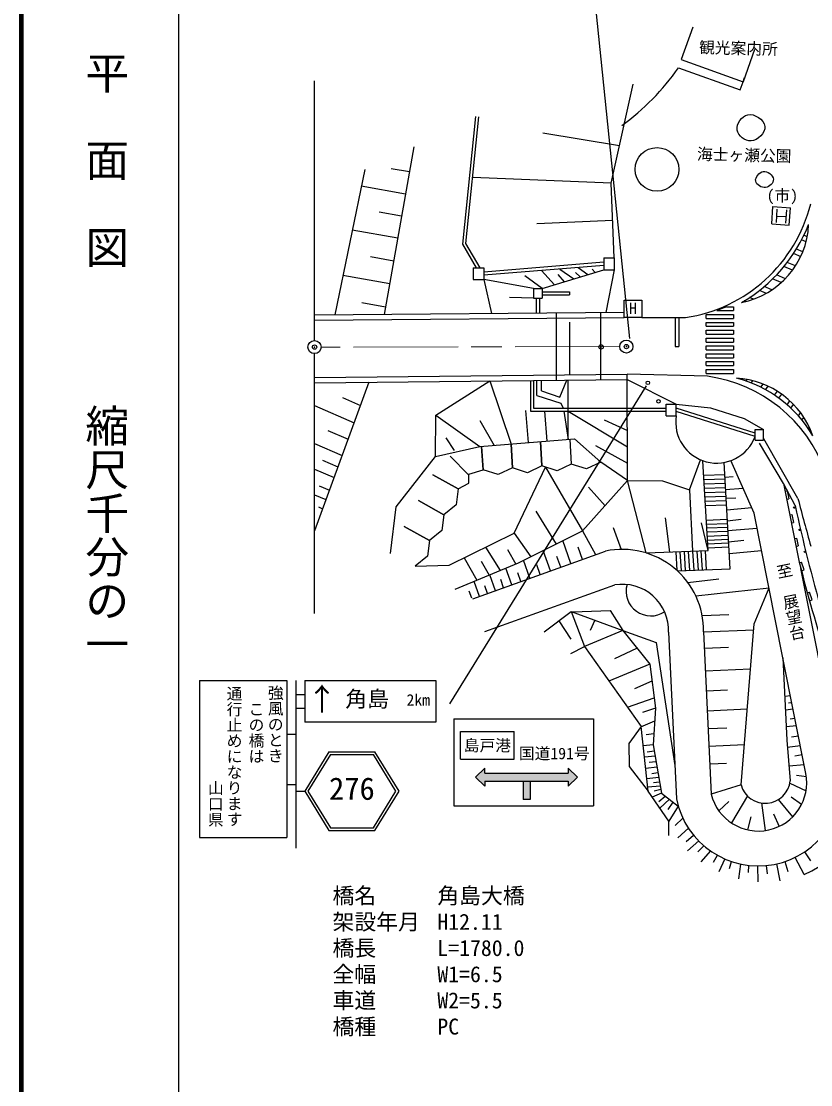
# Model space of a CAD drawing. Units: millimetres, scale not verified. Extents: x 40000 to 680000, y 20000 to 406021.
# Drawn here: x 40000 to 130388, y 213010 to 334842 of the extents above; entities that cross this region are included whole.
import ezdxf
from ezdxf.enums import TextEntityAlignment as Align

# ---------------------------------------------------------------- set-up
doc = ezdxf.new("R2010")
doc.units = ezdxf.units.MM
doc.header["$LTSCALE"] = 1000
doc.header["$PDMODE"] = 32
doc.header["$PDSIZE"] = 500
doc.linetypes.add('CHAIN', pattern=[18.5, 12, -1.5, 3.5, -1.5])
for name, color, linetype, lineweight in [('M-BGD', 7, 'Continuous', 25), ('M-BMK', 2, 'CHAIN', 13), ('M-BMK-SRVR', 3, 'Continuous', 25), ('M-STR-HTXT', 7, 'Continuous', 13), ('M-STR-STRC', 7, 'Continuous', 25), ('M-TTL', 2, 'Continuous', 140), ('M-TTL-BAND', 7, 'Continuous', 25)]:
    doc.layers.add(name, color=color, linetype=linetype, lineweight=lineweight)
doc.layers.add('M-OTRS', color=6, linetype='Continuous')
doc.styles.add('@ＭＳ ゴシック', font='')
doc.styles.add('ＭＳ ゴシック', font='')
doc.styles.get('@ＭＳ ゴシック').set_extended_font_data('@MS Gothic')
doc.styles.get('ＭＳ ゴシック').set_extended_font_data('MS Gothic')

msp = doc.modelspace()

# ---------------------------------------------------------------- hatches: boundary and pattern name
at = {"layer": 'M-STR-STRC'}
msp.add_hatch(color=256, dxfattribs=at).paths.add_polyline_path([(93083, 248698), (93083, 249270), (92002, 248247), (93083, 247224), (93083, 247796), (97450, 247796), (97450, 245689), (98250, 245689), (98250, 247796), (102616, 247796), (102616, 247224), (103697, 248247), (102616, 249270), (102616, 248698)])

# ---------------------------------------------------------------- linework, layer by layer
at = {"layer": 'M-BGD'}
for p, q in [((116899, 334147), (115572, 330455)), ((123962, 331609), (122636, 327917)), ((115572, 330455), (122636, 327917)), ((115234, 329513), (122297, 326975)), ((73576, 298268), (73566, 328023)), ((122297, 326975), (122636, 327917)), ((122636, 327917), (122812, 328410)), ((107553, 316277), (110046, 327629)), ((90545, 309296), (92030, 323945)), ((90915, 309377), (92389, 323909)), ((99712, 322052), (108506, 320617)), ((84950, 320464), (81562, 301266)), ((79320, 317875), (75914, 301215)), ((84442, 317583), (82361, 317950)), ((107553, 316277), (91682, 316941)), ((83994, 315048), (78924, 315942)), ((107897, 307727), (107553, 316277)), ((125925, 311618), (126058, 313615)), ((126058, 313615), (128055, 313482)), ((126517, 313320), (126415, 311803)), ((127616, 313246), (127513, 311729)), ((127922, 311485), (128055, 313482)), ((83547, 312513), (80978, 312966)), ((99023, 311684), (107724, 312037)), ((126464, 312530), (127562, 312457)), ((83100, 309978), (77893, 310897)), ((125925, 311618), (127922, 311485)), ((92130, 306603), (90545, 309296)), ((92548, 306603), (90915, 309377)), ((82640, 307375), (80002, 307840)), ((106682, 307230), (92947, 306106)), ((106682, 307727), (106682, 306371)), ((106682, 307727), (107897, 307727)), ((107897, 307727), (107897, 306371)), ((91732, 306603), (92947, 306603)), ((91732, 306603), (91732, 305247)), ((106682, 306868), (92947, 305745)), ((92947, 306603), (92947, 305247)), ((99575, 306287), (101058, 304655)), ((99629, 304219), (106682, 306371)), ((101434, 305820), (102168, 304994)), ((101674, 306459), (103250, 305324)), ((103468, 306066), (103994, 305551)), ((103770, 306630), (104856, 305814)), ((105355, 306443), (105714, 306076)), ((106682, 306371), (107897, 306371)), ((107897, 306371), (106945, 301493)), ((82181, 304771), (76833, 305715)), ((91732, 305247), (92947, 305247)), ((92947, 305247), (93857, 301376)), ((98657, 304219), (92947, 305247)), ((99629, 304219), (97645, 305666)), ((98657, 304219), (99629, 304219)), ((98657, 304219), (98657, 303124)), ((99629, 304219), (99629, 303124)), ((99629, 303852), (102778, 303852)), ((99629, 303492), (102778, 303492)), ((102778, 303852), (102778, 303492)), ((81709, 302097), (78999, 302576)), ((98657, 303124), (95888, 303200)), ((98657, 303124), (99629, 303124)), ((98963, 303124), (98963, 301422)), ((99323, 303124), (99323, 301425)), ((109038, 302891), (111038, 302891)), ((109038, 300891), (109038, 302891)), ((111038, 302891), (111038, 300891)), ((73575, 301194), (109038, 301512)), ((101277, 293730), (101277, 301442)), ((106373, 293787), (106373, 301488)), ((73575, 300594), (109038, 300912)), ((102777, 300387), (102777, 294357)), ((111038, 300891), (109038, 300891)), ((111038, 300891), (116051, 300891)), ((73586, 267013), (73576, 296768)), ((73577, 294030), (109359, 294430)), ((73577, 293421), (109359, 293821)), ((87461, 289701), (93650, 293645)), ((93650, 293645), (96072, 286411)), ((98298, 293697), (98298, 290173)), ((98648, 293701), (98648, 290523)), ((99045, 291960), (99045, 293706)), ((99567, 292522), (99567, 293711)), ((101678, 291783), (102460, 293744)), ((102618, 286938), (102618, 293745)), ((109424, 282216), (109355, 294430)), ((118577, 294173), (109355, 294430)), ((109359, 293821), (114991, 290988)), ((79799, 293490), (73583, 276468)), ((99567, 292522), (101678, 291783)), ((76763, 291732), (78830, 290838)), ((99045, 291960), (101765, 291108)), ((73578, 290809), (78105, 288852)), ((97746, 290267), (98037, 286569)), ((98298, 290173), (113841, 290173)), ((98648, 290523), (113841, 290523)), ((100193, 286743), (99927, 290173)), ((101765, 291108), (102036, 290523)), ((102102, 290173), (102618, 286938)), ((102618, 290173), (109402, 286076)), ((113841, 289657), (113841, 290988)), ((113841, 290988), (114991, 290988)), ((114991, 289657), (114991, 290988)), ((114991, 290988), (118919, 290550)), ((124025, 287654), (114991, 290506)), ((124025, 287287), (114991, 290139)), ((118919, 290550), (122763, 289317)), ((87439, 284994), (87461, 289701)), ((87461, 289701), (92517, 286125)), ((92495, 289106), (94125, 286254)), ((106744, 289172), (109392, 287965)), ((113841, 289657), (114991, 289657)), ((122763, 289317), (124969, 288077)), ((75109, 287960), (77415, 286963)), ((124025, 288077), (124969, 288077)), ((124025, 286865), (124025, 288077)), ((124969, 286865), (124969, 288077)), ((73579, 286480), (76740, 285113)), ((89594, 285654), (88636, 287133)), ((92517, 286125), (103339, 286996)), ((96249, 283678), (96072, 286411)), ((96072, 286411), (96249, 283678)), ((99613, 283896), (99433, 286681)), ((99433, 286681), (99613, 283896)), ((102794, 286952), (102978, 284114)), ((103339, 286996), (106342, 284332)), ((124025, 286865), (124969, 286865)), ((127260, 281897), (124518, 286513)), ((128922, 280180), (125015, 287000)), ((87439, 284994), (92517, 286125)), ((92885, 283461), (92711, 286141)), ((92711, 286141), (92885, 283461)), ((105758, 286241), (109413, 284217)), ((74471, 284566), (76258, 283793)), ((82913, 279220), (87439, 284994)), ((91218, 282890), (89122, 285023)), ((99613, 283896), (97974, 283122)), ((101339, 283340), (99613, 283896)), ((102978, 284114), (101339, 283340)), ((104703, 283557), (102978, 284114)), ((106342, 284332), (104703, 283557)), ((109424, 282216), (106342, 284332)), ((116496, 281164), (117758, 284608)), ((118628, 274201), (118046, 284495)), ((121161, 272107), (120471, 284299)), ((123923, 278495), (121235, 284507)), ((73580, 283522), (75807, 282559)), ((90021, 281258), (87106, 282875)), ((87106, 282875), (90021, 281258)), ((91233, 282948), (92885, 283461)), ((91233, 281926), (91233, 282948)), ((94610, 282904), (92885, 283461)), ((96249, 283678), (94610, 282904)), ((97974, 283122), (96249, 283678)), ((96426, 276210), (100004, 283770)), ((100004, 283770), (104260, 276471)), ((118140, 282834), (120550, 282906)), ((120567, 282612), (121516, 282696)), ((74122, 281635), (75286, 281132)), ((90021, 281258), (91233, 281926)), ((104260, 276471), (109424, 282216)), ((106842, 279343), (104956, 281461)), ((109424, 282216), (113421, 282208)), ((111547, 273930), (109424, 282216)), ((113421, 282208), (116496, 281164)), ((118168, 282341), (120578, 282412)), ((118196, 281839), (120606, 281911)), ((127260, 281897), (129076, 272878)), ((128603, 279380), (127260, 281897)), ((73581, 280601), (74886, 280037)), ((90021, 281258), (89787, 279461)), ((116496, 281164), (116870, 274134)), ((118224, 281346), (120634, 281417)), ((118252, 280857), (120662, 280929)), ((118280, 280364), (120690, 280436)), ((120646, 281215), (122648, 281347)), ((120703, 280195), (121824, 280230)), ((127442, 280995), (127687, 281045)), ((127687, 281045), (127869, 280143)), ((74035, 279198), (74506, 278995)), ((82275, 273882), (82913, 279220)), ((88386, 278310), (85471, 279927)), ((85471, 279927), (88386, 278310)), ((89787, 279461), (88386, 278310)), ((118308, 279862), (120718, 279934)), ((118336, 279369), (120746, 279441)), ((120778, 278870), (123628, 279155)), ((127623, 280094), (127869, 280143)), ((88386, 278310), (88151, 276512)), ((98921, 278734), (101231, 274950)), ((113718, 277951), (114206, 274032)), ((118432, 277672), (120840, 277783)), ((120849, 277630), (122441, 277785)), ((127212, 261924), (123923, 278495)), ((127987, 278290), (128232, 278339)), ((128232, 278339), (128413, 277437)), ((86751, 275362), (83836, 276978)), ((83836, 276978), (86751, 275362)), ((107756, 276834), (108689, 274341)), ((118628, 274201), (117881, 277370)), ((118458, 277213), (120866, 277324)), ((118482, 276792), (120890, 276903)), ((120912, 276508), (124263, 276785)), ((128168, 277388), (128413, 277437)), ((86751, 275362), (86516, 273564)), ((88151, 276512), (86751, 275362)), ((88999, 272525), (96426, 276210)), ((96426, 276210), (98330, 273494)), ((96919, 272786), (104260, 276471)), ((102934, 272720), (101992, 275340)), ((104260, 276471), (105765, 273738)), ((118508, 276333), (120916, 276445)), ((118534, 275870), (120942, 275981)), ((118560, 275411), (120968, 275523)), ((120987, 275188), (122729, 275380)), ((128531, 275584), (128776, 275633)), ((128776, 275633), (128958, 274732)), ((91719, 268688), (106893, 274143)), ((93158, 274589), (94838, 271917)), ((95657, 274310), (96611, 272658)), ((100590, 271877), (99747, 274221)), ((104244, 273191), (103745, 274578)), ((111547, 273930), (118628, 274201)), ((116870, 274134), (117001, 271948)), ((117353, 274152), (117485, 271966)), ((117818, 274170), (117949, 271984)), ((118301, 274188), (118433, 272002)), ((118584, 274991), (120992, 275102)), ((118610, 274532), (121018, 274643)), ((121061, 273883), (124770, 274227)), ((128713, 274682), (128958, 274732)), ((86516, 273564), (85116, 272413)), ((90692, 273365), (92173, 270804)), ((92640, 273004), (93558, 271382)), ((98246, 271034), (97502, 273102)), ((101762, 272298), (101315, 273539)), ((114936, 274060), (115064, 271929)), ((115419, 274078), (115550, 271892)), ((115884, 274096), (116015, 271910)), ((116367, 274114), (116498, 271929)), ((85116, 272413), (88999, 272525)), ((89695, 269769), (96919, 272786)), ((96178, 270291), (95495, 272191)), ((99418, 271456), (99021, 272559)), ((115122, 271876), (121161, 272107)), ((129100, 272784), (129335, 272865)), ((133768, 249435), (129258, 272163)), ((129329, 271885), (129635, 271989)), ((129635, 271989), (129335, 272865)), ((92474, 268960), (91858, 270672)), ((94278, 269608), (93629, 271412)), ((95228, 269950), (94895, 270876)), ((97212, 270663), (96861, 271639)), ((116322, 270532), (119852, 270983)), ((91577, 268764), (91297, 269543)), ((93376, 269284), (93060, 270163)), ((93072, 264924), (107950, 270272)), ((117216, 269035), (125619, 269952)), ((123931, 265804), (125619, 269952)), ((130003, 269351), (130258, 269438)), ((130558, 268563), (130258, 269438)), ((130250, 268457), (130558, 268563)), ((99868, 264888), (102972, 267223)), ((102972, 267223), (108891, 265047)), ((102972, 267223), (104495, 263205)), ((103132, 267180), (107411, 267354)), ((107411, 267354), (108891, 265047)), ((117959, 266760), (121002, 266893)), ((101529, 266137), (102914, 264046)), ((105651, 266238), (105148, 265033)), ((122410, 247350), (123931, 265804)), ((108891, 265047), (104495, 263205)), ((108891, 265047), (111952, 261174)), ((108891, 265047), (112692, 263669)), ((114118, 264842), (115011, 245762)), ((118121, 264888), (123874, 265120)), ((118121, 264888), (118991, 246290)), ((102929, 262422), (104495, 263205)), ((104495, 263205), (110965, 254066)), ((112692, 263669), (114832, 249591)), ((107977, 261841), (110493, 263020)), ((118208, 263013), (120965, 263142)), ((111952, 261174), (107290, 259257)), ((111952, 261174), (112634, 256140)), ((129842, 248669), (127212, 261924)), ((127212, 261924), (127671, 252488)), ((118330, 260425), (123507, 260667)), ((112212, 259256), (110211, 258374)), ((109403, 256273), (112470, 257350)), ((118437, 258133), (120877, 258247)), ((127426, 257524), (128069, 257602)), ((112634, 256140), (111139, 255661)), ((112634, 256140), (112344, 251962)), ((118544, 255841), (123127, 256056)), ((127501, 255975), (128370, 256087)), ((127856, 256762), (128226, 256812)), ((110922, 254022), (112533, 254698)), ((128041, 254933), (128583, 255012)), ((110965, 254066), (109573, 252093)), ((111778, 246624), (110965, 254066)), ((118639, 253813), (120799, 253914)), ((127595, 254035), (128753, 254155)), ((111532, 253138), (112433, 253254)), ((127671, 252488), (128041, 247844)), ((128184, 252878), (128986, 252984)), ((109573, 252093), (109602, 249467)), ((112344, 251962), (111207, 251850)), ((111680, 251161), (112464, 251266)), ((112344, 251962), (113301, 246421)), ((118734, 251784), (122791, 251974)), ((127710, 251674), (129208, 251864)), ((112571, 250645), (111352, 250520)), ((111892, 249966), (112672, 250059)), ((118829, 249756), (120726, 249845)), ((128575, 250700), (129411, 250841)), ((109602, 249467), (111778, 246624)), ((112787, 249395), (111492, 249242)), ((112209, 248676), (112896, 248764)), ((127904, 249560), (129640, 249689)), ((112995, 248189), (111621, 248064)), ((112368, 247619), (113077, 247714)), ((122410, 247350), (118991, 246290)), ((127994, 247540), (129859, 246683)), ((128760, 248460), (129899, 248307)), ((113164, 247214), (111726, 247097)), ((114142, 243200), (111778, 246624)), ((113301, 246421), (112252, 245937)), ((113231, 246824), (112452, 246646)), ((113301, 246421), (115218, 244925)), ((123141, 246101), (121300, 243008)), ((112981, 245473), (113735, 246082)), ((114214, 245709), (113119, 244682)), ((114059, 244542), (114649, 245369)), ((115218, 244925), (114142, 243200)), ((121013, 245460), (119861, 244402)), ((124753, 245286), (125161, 242129)), ((126669, 245671), (128310, 243699)), ((128143, 245974), (129350, 245139)), ((123540, 243693), (123145, 242214)), ((126130, 244042), (126767, 242611)), ((114142, 241576), (114142, 243200)), ((114874, 242702), (115750, 243533)), ((115170, 241286), (116396, 242384)), ((116142, 240884), (116980, 241587)), ((117559, 240941), (116290, 239805)), ((117475, 239679), (118168, 240372)), ((118898, 239805), (117813, 238558)), ((119251, 238494), (119712, 239294)), ((120544, 238879), (119864, 237395)), ((129655, 237078), (128593, 239051)), ((129687, 239681), (130374, 238664)), ((121091, 237775), (121325, 238577)), ((122329, 238297), (122106, 236612)), ((123247, 237331), (123294, 238136)), ((124312, 238074), (124347, 236253)), ((125447, 237162), (125327, 238121)), ((126468, 238304), (126863, 236380)), ((127410, 238566), (127752, 237437))]:
    msp.add_line(p, q, dxfattribs=at)
for points in [[(123551, 321140), (123295, 321152), (123035, 321221), (122783, 321337), (122546, 321495), (122337, 321685), (122164, 321902), (122037, 322136), (121967, 322382), (121960, 322654), (122012, 322935), (122117, 323213), (122268, 323476), (122456, 323712), (122675, 323910), (122916, 324057), (123173, 324141), (123479, 324158), (123799, 324105), (124118, 323989), (124421, 323821), (124691, 323609), (124912, 323362), (125068, 323088), (125145, 322797), (125130, 322510), (125036, 322224), (124877, 321952), (124664, 321703), (124412, 321487), (124134, 321314), (123842, 321195)], [(125229, 315808), (125055, 315804), (124874, 315834), (124693, 315892), (124521, 315978), (124365, 316086), (124236, 316215), (124141, 316361), (124088, 316521), (124083, 316698), (124124, 316879), (124205, 317056), (124318, 317221), (124456, 317368), (124613, 317489), (124782, 317576), (124956, 317621), (125142, 317621), (125334, 317578), (125523, 317498), (125701, 317386), (125857, 317249), (125985, 317093), (126073, 316922), (126115, 316743), (126104, 316582), (126051, 316424), (125962, 316274), (125845, 316136), (125706, 316015), (125552, 315917), (125391, 315847)]]:
    msp.add_lwpolyline(points, close=True, dxfattribs=at)
for centre, radius in [((112790, 317872), 2500), ((112953, 291308), 200), ((128510, 279131), 75.1), ((129115, 276572), 75.1), ((129730, 274065), 75.1)]:
    msp.add_circle(centre, radius, dxfattribs=at)
for centre, radius, start, end in [((92776, 345038), 27302, 305.82227, 325.3448), ((113455, 318151), 17454, 278.55181, 345.95455), ((116238, 277493), 16843, 19.97314, 82.01626), ((119624, 288914), 4692, 170.8768, 339.72102), ((305834, 317433), 181270, 192.11781, 196.10288), ((469999, 368882), 352422, 194.57765, 195.50009), ((108809, 265029), 9313, 359.12897, 101.87424), ((304841, 317212), 181270, 194.15672, 201.42106), ((108809, 265029), 5313, 357.97811, 99.30946), ((112080, 269552), 2830, 164.37329, 303.88028), ((124384, 247630), 9556, 191.2728, 10.88263), ((124384, 247630), 5556, 193.95673, 10.77626), ((125181, 247262), 11123, 293.71445, 11.44757), ((125179, 248131), 2876, 195.7385, 354.27317)]:
    msp.add_arc(centre, radius, start, end, dxfattribs=at)
at = {"layer": 'M-BMK'}
msp.add_line((108529, 297574), (74326, 297519), dxfattribs=at)
at = {"layer": 'M-BMK-SRVR'}
for centre in [(73576, 297518), (109279, 297575)]:
    msp.add_circle(centre, 750, dxfattribs=at)
at = {"layer": 'M-OTRS'}
for p in [(73576, 297518), (106391, 297535), (109279, 297575)]:
    msp.add_point(p, dxfattribs=at)
at = {"layer": 'M-STR-STRC'}
for p, q in [((109669, 298512), (105633, 337975)), ((129853, 309566), (129341, 309785)), ((129988, 310161), (129612, 310322)), ((129475, 308421), (128742, 308735)), ((128646, 306817), (127699, 307221)), ((129279, 307852), (128414, 308222)), ((128298, 306313), (127312, 306734)), ((127018, 304901), (126020, 305327)), ((127487, 305353), (126473, 305786)), ((125308, 303672), (124518, 304010)), ((125935, 304057), (125044, 304438)), ((120742, 302146), (119644, 301696)), ((120742, 302146), (121555, 302146)), ((121555, 302146), (121555, 301696)), ((122929, 302730), (122765, 302800)), ((123827, 302999), (123380, 303190)), ((118403, 301246), (121555, 301246)), ((118403, 300796), (118403, 301246)), ((119644, 301696), (121555, 301696)), ((121555, 301246), (121555, 300796)), ((114853, 300891), (114853, 297584)), ((115303, 300891), (115303, 297584)), ((118403, 300796), (121555, 300796)), ((118403, 300346), (121555, 300346)), ((118403, 299896), (118403, 300346)), ((118403, 299896), (121555, 299896)), ((121555, 300346), (121555, 299896)), ((118403, 299446), (121555, 299446)), ((118403, 298996), (118403, 299446)), ((118403, 298996), (121555, 298996)), ((118403, 298546), (121555, 298546)), ((118403, 298096), (118403, 298546)), ((121555, 299446), (121555, 298996)), ((121555, 298546), (121555, 298096)), ((114853, 297584), (115303, 297584)), ((118403, 298096), (121555, 298096)), ((118403, 297646), (121555, 297646)), ((118403, 297196), (118403, 297646)), ((121555, 297646), (121555, 297196)), ((118403, 297196), (121555, 297196)), ((118403, 296746), (121555, 296746)), ((118403, 296296), (118403, 296746)), ((118403, 296296), (121555, 296296)), ((121555, 296746), (121555, 296296)), ((118403, 295846), (121555, 295846)), ((118403, 295396), (118403, 295846)), ((118403, 295396), (121555, 295396)), ((118403, 294946), (121555, 294946)), ((118403, 294496), (118403, 294946)), ((121555, 295846), (121555, 295396)), ((121555, 294946), (121555, 294496)), ((118403, 294496), (121555, 294496)), ((122984, 293626), (123112, 293807)), ((123567, 293410), (123748, 293667)), ((89071, 256663), (111586, 293080)), ((124685, 292911), (124944, 293279)), ((125221, 292630), (125507, 293035)), ((126249, 292004), (126568, 292455)), ((126741, 291660), (127066, 292120)), ((127681, 290910), (128000, 291360)), ((128129, 290503), (128434, 290935)), ((128980, 289626), (129236, 289988)), ((129382, 289154), (129600, 289464)), ((130136, 288140), (130248, 288299)), ((60387, 259325), (70387, 259325)), ((60387, 259325), (60387, 241325)), ((70387, 259325), (70387, 241325)), ((71454, 259311), (71454, 253166)), ((72454, 259311), (72454, 254561)), ((72454, 259311), (87454, 259311)), ((87454, 259311), (87454, 254561)), ((71454, 257727), (72454, 257727)), ((71454, 256144), (72454, 256144)), ((89507, 254932), (105503, 254932)), ((89507, 254932), (89507, 244979)), ((105503, 254932), (105503, 244979)), ((87454, 254561), (72454, 254561)), ((90298, 253489), (96450, 253489)), ((90298, 250289), (90298, 253489)), ((96450, 250289), (96450, 253489)), ((70454, 253166), (71454, 253166)), ((71454, 253166), (71454, 240094)), ((75218, 251130), (72454, 246630)), ((75218, 251130), (80490, 251130)), ((83254, 246630), (80490, 251130)), ((75386, 250830), (72807, 246630)), ((75386, 250830), (80323, 250830)), ((82902, 246630), (80323, 250830)), ((90298, 250289), (96450, 250289)), ((92002, 248247), (93083, 249270)), ((93083, 248698), (93083, 249270)), ((93083, 248698), (102616, 248698)), ((103697, 248247), (102616, 249270)), ((102616, 249270), (102616, 248698)), ((70454, 247416), (71454, 247416)), ((92002, 248247), (93083, 247224)), ((93083, 247796), (102616, 247796)), ((93083, 247796), (93083, 247224)), ((97450, 247796), (97450, 245689)), ((98250, 247796), (98250, 245689)), ((103697, 248247), (102616, 247224)), ((102616, 247796), (102616, 247224)), ((71454, 246630), (72454, 246630)), ((72454, 246630), (75218, 242130)), ((72807, 246630), (75386, 242430)), ((80323, 242430), (82902, 246630)), ((80490, 242130), (83254, 246630)), ((89507, 244979), (105503, 244979)), ((98250, 245689), (97450, 245689)), ((60387, 241325), (70387, 241325)), ((75218, 242130), (80490, 242130)), ((75386, 242430), (80323, 242430))]:
    msp.add_line(p, q, dxfattribs=at)
msp.add_circle((111738, 293424), 200, dxfattribs=at)
for centre, radius, start, end in [((120645, 311967), 9515, 281.11772, 357.48198), ((113455, 318151), 17954, 300.17649, 338.42321), ((118324, 280146), 14262, 30.27686, 75.55864), ((121301, 284084), 9891, 19.20041, 86.6351)]:
    msp.add_arc(centre, radius, start, end, dxfattribs=at)
at = {"layer": 'M-TTL'}
msp.add_line((40000, 380000), (40000, 20000), dxfattribs=at)
at = {"layer": 'M-TTL-BAND'}
msp.add_line((58000, 370000), (58000, 20000), dxfattribs=at)

# ---------------------------------------------------------------- texts
at = {"layer": 'M-BGD', "style": 'ＭＳ ゴシック'}
msp.add_text('H', height=1320, dxfattribs=at).set_placement((110038, 300891), align=Align.BOTTOM_CENTER)
at = {"layer": 'M-BGD', "style": '@ＭＳ ゴシック'}
msp.add_text('至\u3000展望台', height=1321, rotation=281.517, dxfattribs=at).set_placement((126148, 272554), align=Align.BOTTOM_LEFT)
at = {"layer": 'M-STR-HTXT', "style": 'ＭＳ ゴシック'}
for s, height, p in [('(市)', 1320, (125342, 313829)), ('橋名', 1833, (75634, 233206)), ('角島大橋', 1833, (87634, 233206)), ('架設年月', 1833, (75634, 230206)), ('H12.11', 1833, (87634, 230206)), ('橋長', 1833, (75634, 227206)), ('L=1780.0', 1833, (87634, 227206)), ('全幅', 1833, (75634, 224206)), ('W1=6.5', 1833, (87634, 224206)), ('車道', 1833, (75634, 221206)), ('W2=5.5', 1833, (87634, 221206)), ('橋種', 1833, (75634, 218206)), ('PC', 1833, (87634, 218206))]:
    msp.add_text(s, height=height, dxfattribs=at).set_placement(p, align=Align.BOTTOM_LEFT)
at = {"layer": 'M-STR-STRC', "style": 'ＭＳ ゴシック'}
for s, p in [('観光案内所', (117585, 330809)), ('海士ヶ瀬公園\u3000\u3000', (117348, 318588))]:
    msp.add_text(s, height=1321, rotation=358.626, dxfattribs=at).set_placement(p, align=Align.BOTTOM_LEFT)
at = {"layer": 'M-STR-STRC', "style": '@ＭＳ ゴシック'}
for s, p in [('通行止めになります', (63341, 250630)), ('強風のとき', (68054, 254318)), ('この橋は', (65849, 253353)), ('山口県', (61191, 245200))]:
    msp.add_text(s, height=1320, rotation=270, dxfattribs=at).set_placement(p, align=Align.BOTTOM_CENTER)
at = {"layer": 'M-STR-STRC', "style": 'ＭＳ ゴシック'}
for s, height, p in [('↑', 2566, (74426, 255141)), ('角島', 1833, (79608, 255747)), ('2km', 1320, (85454, 256036)), ('276', 2566, (77854, 244880))]:
    msp.add_text(s, height=height, dxfattribs=at).set_placement(p, align=Align.BOTTOM_CENTER)
for s, p in [('島戸港', (93374, 251889)), ('国道191号', (101027, 250962))]:
    msp.add_text(s, height=1320, dxfattribs=at).set_placement(p, align=Align.MIDDLE_CENTER)
at = {"layer": 'M-TTL-BAND', "style": '@ＭＳ ゴシック'}
for s, p in [('平  面  図', (49777, 306475)), ('縮尺千分の一', (49777, 261030))]:
    msp.add_text(s, height=3666, rotation=270, dxfattribs=at).set_placement(p, align=Align.MIDDLE_RIGHT)

doc.saveas('drawing.dxf')
